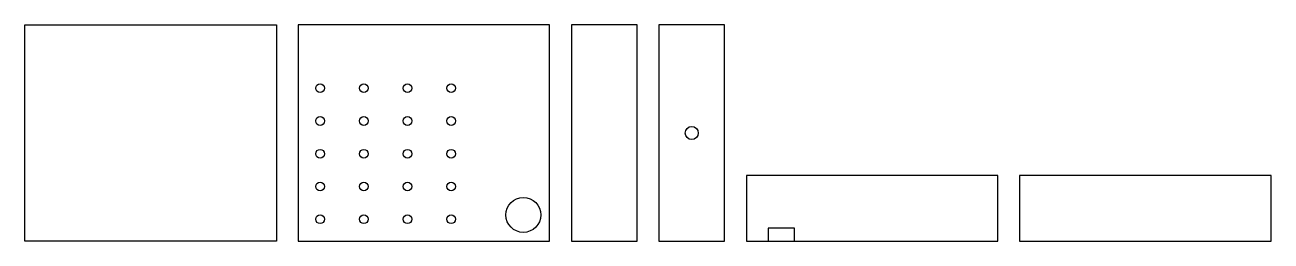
# Model space of a CAD drawing. Header units: metres. Extents: x 0 to 570, y 0 to 99.
import ezdxf

# ---------------------------------------------------------------- set-up
doc = ezdxf.new("R2010")
doc.units = ezdxf.units.M

msp = doc.modelspace()

# ---------------------------------------------------------------- linework, layer by layer
at = {"layer": 'Back'}
msp.add_lwpolyline([(570, 0), (570, 30), (455, 30), (455, 0), (570, 0)], close=True, dxfattribs=at)
at = {"layer": 'Bottom'}
msp.add_lwpolyline([(240, 0), (240, 99), (125, 99), (125, 0), (240, 0)], close=True, dxfattribs=at)
at = {"layer": 'Button'}
msp.add_circle((305, 49.5), 3, dxfattribs=at)
at = {"layer": 'Front'}
msp.add_lwpolyline([(445, 0), (445, 30), (330, 30), (330, 0), (445, 0)], close=True, dxfattribs=at)
at = {"layer": 'Logo'}
msp.add_circle((228, 12), 8, dxfattribs=at)
at = {"layer": 'Side'}
for points in [[(280, 0), (280, 99), (250, 99), (250, 0), (280, 0)], [(320, 0), (320, 99), (290, 99), (290, 0), (320, 0)]]:
    msp.add_lwpolyline(points, close=True, dxfattribs=at)
at = {"layer": 'Top'}
msp.add_lwpolyline([(0, 0), (0, 99), (115, 99), (115, 0), (0, 0)], close=True, dxfattribs=at)
at = {"layer": 'USB'}
msp.add_lwpolyline([(352, 0), (352, 6), (340, 6), (340, 0), (352, 0)], close=True, dxfattribs=at)
at = {"layer": 'Vents'}
for centre in [(135, 70), (155, 70), (175, 70), (195, 70), (135, 55), (155, 55), (175, 55), (195, 55), (135, 40), (155, 40), (175, 40), (195, 40), (135, 25), (155, 25), (175, 25), (195, 25), (135, 10), (155, 10), (175, 10), (195, 10)]:
    msp.add_circle(centre, 2, dxfattribs=at)

doc.saveas('drawing.dxf')
